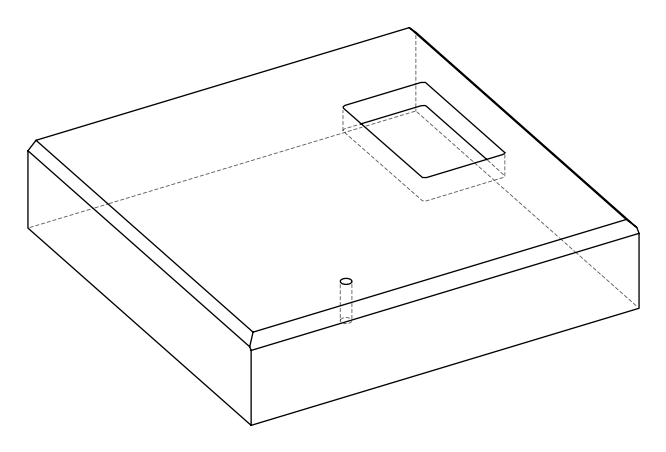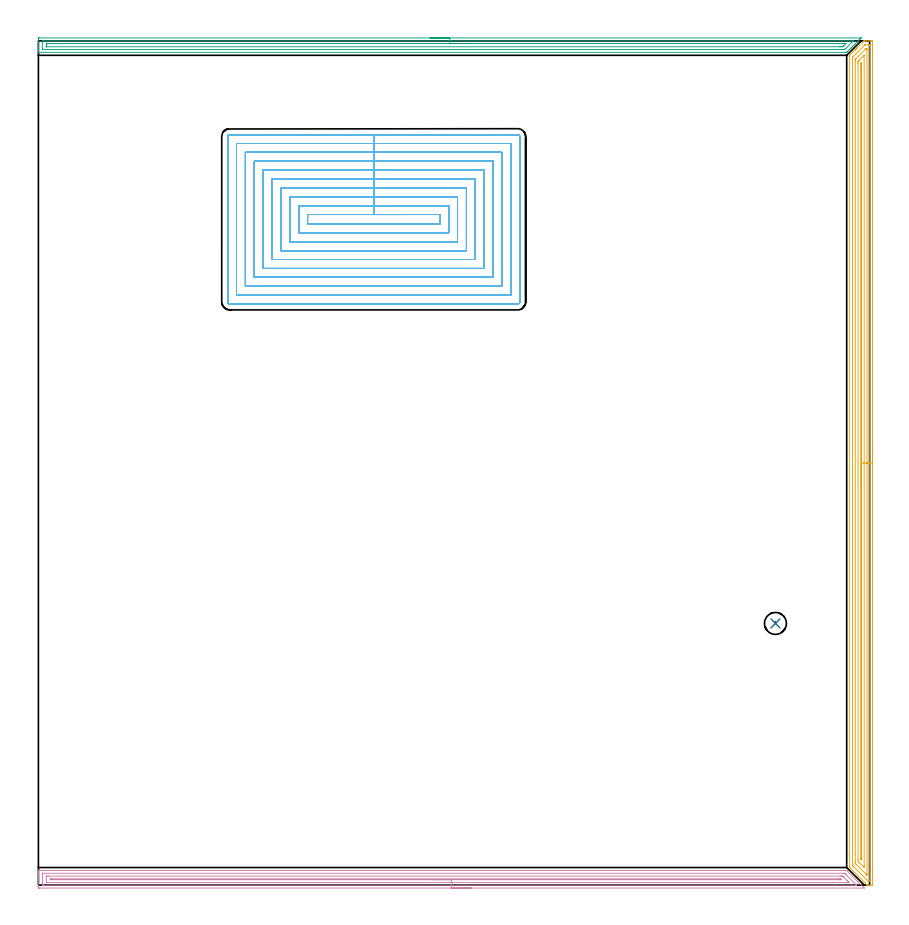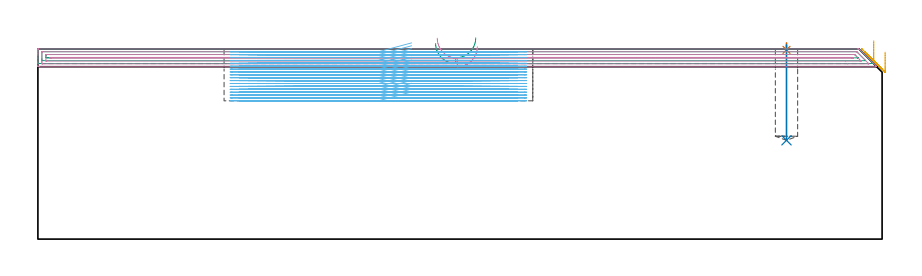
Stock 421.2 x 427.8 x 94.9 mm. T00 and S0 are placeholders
(PLAN: 6 operations, 3 tool changes, 153.6 min)
(1 SPOT_DRILL | STEP1POCKET | NXT0321_9005460120000 | 0.03 min | 0 mm3)
(2 DRILL_BLIND_HOLE_INTO_CENTER | STEP1POCKET | NXT0301_082 | 0.19 min | 4261 mm3)
(3 AREA_MILL | FG_CHAMFER_SURFACE | UGT0205_001 | 10.12 min | 11202 mm3)
(4 AREA_MILL_1 | FG_CHAMFER_SURFACE_1 | UGT0205_001 | 13.42 min | 16677 mm3)
(5 AREA_MILL_2 | FG_CHAMFER_SURFACE_2 | UGT0205_001 | 17.05 min | 28231 mm3)
(6 MILL_RECTANGULAR_POCKET | POCKET_RECTANGULAR_STRAIGHT | NXT0201_008 | Follow Part, ap 1.5, ae 75% | 112.77 min | 365933 mm3)
(TOOL NXT0321_9005460120000 | NC Spot Drill, 142deg, 12mm, Carbide, Uncoated | D12 PA142 FL30 Z2)
(TOOL NXT0301_082 | Carbide Drill 11.1mm [860.1-1110-033A1-MM 2214] | D11.1 PA140 FL55 Z2)
(TOOL UGT0205_001 | Chamfer Mill 20 x 3 x 45 deg. | D20 FL50 Z2)
(TOOL NXT0201_008 | ENDMILL 6mm [2P460-0600-NA 1630] | D6 FL26 Z6)
(OP 1 SPOT_DRILL)
G17 G21 G94 G90
T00 M6
G54
G17 G0 G90 X373.5 Y132.6 S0 M3
G43 Z104.9 H0
G94 G81 G98 Z94.422 F250. R97.9
G80
M5
M2
(OP 2 DRILL_BLIND_HOLE_INTO_CENTER)
G17 G21 G94 G90
T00 M6
G54
G17 G0 G90 X373.5 Y132.6 S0 M3
G43 Z104.9 H1
G94 G81 G98 Z49.3 F250. R96.9
G80
M5
M2
(OP 3 AREA_MILL)
G17 G21 G94 G90
T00 M6
G54
G17 G0 G90 X198.45 Y429.3 S1061 M3
G43 Z104.9 H0
Z97.6
G94 G1 X198.488 Z96.728 F250.
X198.602 Z95.864
X198.791 Z95.012
X199.053 Z94.18
X199.387 Z93.374
X199.79 Z92.6
X200.258 Z91.864
X200.79 Z91.172
X201.379 Z90.529
X202.022 Z89.94
X202.714 Z89.408
X203.45 Z88.94
X204.224 Z88.537
X205.03 Z88.203
X205.862 Z87.941
X206.714 Z87.752
X207.578 Z87.638
X208.45 Z87.6
X416.639
X416.871 Y429.295 Z87.604
X416.881 Y429.293 Z87.605
X416.871 Y429.27 Z87.629
X416.823 Y429.222 Z87.677
X416.601 Y429.001 Z87.899
X416.36 Y428.758 Z88.138
X415.73 Y428.13 Z88.77
X415.679 Y428.078 Z88.821
X415.472 Y427.87 Z89.026
X414.86 Y427.26 Z89.64
X414.785 Y427.184 Z89.715
X414.584 Y426.982 Z89.914
X413.989 Y426.389 Z90.511
X413.891 Y426.29 Z90.608
X413.696 Y426.094 Z90.802
X413.119 Y425.519 Z91.381
X412.997 Y425.396 Z91.502
X412.808 Y425.206 Z91.69
X412.248 Y424.648 Z92.252
X411.92 Y424.318 Z92.578
X411.377 Y423.777 Z93.123
X411.032 Y423.43 Z93.466
X410.507 Y422.907 Z93.993
X410.144 Y422.542 Z94.354
X410.018 Y422.417 Z94.482
X409.733 Y422.133 Z94.766
X409.64 Y422.042 Z94.857
X409.6 Y422.007 Z94.893
X409.124 Y422. Z94.9
X0.178
X0.01 Y422.003 Z94.888
X0.007 Y422.037 Z94.854
X0. Y422.433 Z94.467
Y422.722 Z94.178
Y423.43 Z93.465
Y424.672 Z92.225
Y426.094 Z90.802
Y426.715 Z90.181
Y428.491 Z88.406
X0.002 Y428.758 Z88.139
X0.008 Y429.292 Z87.606
X0.085 Y429.294 Z87.603
X0.625 Y429.3 Z87.6
X208.45
Y427.886 Z89.014
X412.699 Y427.885 Z89.015
X413.008 Y427.87 Z89.03
X412.858 Y427.712 Z89.188
X412.699 Y427.549 Z89.351
X412.415 Y427.264 Z89.636
X409.124 Y423.973 Z92.927
X408.849 Y423.703 Z93.197
X408.568 Y423.43 Z93.47
X408.245 Y423.415 Z93.485
X408.23 Y423.414 Z93.486
X2.413 Y423.415 Z93.485
X2.01 Y423.43 Z93.47
X2.001 Y423.839 Z93.061
X2. Y426.982 Z89.918
X2.001 Y427.391 Z89.509
X2.01 Y427.87 Z89.03
X2.397 Y427.885 Z89.015
X2.413 Y427.886 Z89.014
X208.45
Y426.472 Z90.428
X408.898 Y426.471 Z90.429
X409.124 Y426.47 Z90.43
X409.14 Y426.468 Z90.432
X409.15 Y426.466 Z90.434
X409.147 Y426.455 Z90.445
X409.139 Y426.441 Z90.459
X409.124 Y426.423 Z90.477
X408.068 Y425.367 Z91.533
X407.905 Y425.206 Z91.694
X407.617 Y424.927 Z91.973
X407.521 Y424.835 Z92.065
X407.336 Y424.833 Z92.067
X406.821 Y424.83 Z92.07
X406.442 Y424.829 Z92.071
X405.928 Y424.828 Z92.072
X4.201 Y424.829 Z92.071
X4.074 Y424.831 Z92.069
X4.029 Y424.833 Z92.067
X4.011 Y424.835 Z92.065
X4.008 Y424.874 Z92.026
X4.004 Y425.007 Z91.893
X4.001 Y425.206 Z91.694
X4. Y425.405 Z91.495
X4.003 Y426.094 Z90.806
X4.006 Y426.287 Z90.613
X4.02 Y426.464 Z90.436
X4.201 Y426.467 Z90.433
X4.716 Y426.47 Z90.43
X5.095 Y426.471 Z90.429
X5.608 Y426.472 Z90.428
X208.45
X209.322 Z90.467
X210.186 Z90.58
X211.038 Z90.769
X211.87 Z91.032
X212.676 Z91.365
X213.45 Z91.768
X214.186 Z92.237
X214.878 Z92.768
X215.521 Z93.357
X216.11 Z94.001
X216.642 Z94.693
X217.11 Z95.428
X217.513 Z96.202
X217.847 Z97.008
X218.109 Z97.84
X218.298 Z98.692
X218.412 Z99.557
X218.45 Z100.428
G0 Z104.9
M5
M2
(OP 4 AREA_MILL_1)
G17 G21 G94 G90
T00 M6
G54
G17 G0 G90 X219.25 Y-1.5 S1061 M3
G43 Z104.9 H0
Z96.
G94 G1 X219.212 Z95.128 F250.
X219.098 Z94.264
X218.909 Z93.412
X218.647 Z92.58
X218.313 Z91.774
X217.91 Z91.
X217.442 Z90.264
X216.911 Z89.572
X216.321 Z88.929
X215.678 Z88.34
X214.986 Z87.808
X214.25 Z87.34
X213.476 Z86.937
X212.67 Z86.603
X211.838 Z86.341
X210.987 Z86.152
X210.122 Z86.038
X209.25 Z86.
X0.62
X0.144 Y-1.495 Z86.003
X0.009 Y-1.492 Z86.006
X0. Y-1.024 Z86.473
Y4.275 Z91.769
Y4.815 Z92.312
Y5.158 Z92.654
Y5.699 Z93.195
Y6.041 Z93.536
Y6.726 Z94.226
Y7.031 Z94.531
X0.008 Y7.387 Z94.878
X0.01 Y7.405 Z94.895
X0.168 Y7.4 Z94.9
X408.945
X409.603 Y7.396 Z94.888
X409.631 Y7.37 Z94.868
X409.635 Y7.366 Z94.865
X418.026 Y-1.024 Z86.472
X418.495 Y-1.494 Z86.005
X418.498 Y-1.499 Z86.
X209.25 Y-1.5
Y-0.086 Z87.414
X2.407 Y-0.085 Z87.415
X2.35
X2.022 Y-0.079 Z87.421
X2.01 Y0.027 Z87.527
X2.003 Y0.258 Z87.758
X2.001 Y0.742 Z88.242
X2. Y1.144 Z88.644
X2.001 Y5.559 Z93.059
X2.009 Y5.962 Z93.462
X2.011 Y5.98 Z93.48
X2.016 Y5.982 Z93.482
X2.041 Y5.984 Z93.484
X2.093 Y5.985 Z93.485
X2.198 Y5.986 Z93.486
X408.108 Y5.985 Z93.485
X408.526 Y5.98 Z93.48
X408.548 Y5.979 Z93.479
X408.583 Y5.956 Z93.456
X408.668 Y5.877 Z93.377
X408.792 Y5.756 Z93.256
X408.945 Y5.605 Z93.105
X409.393 Y5.158 Z92.658
X414.306 Y0.243 Z87.743
X414.52 Y0.023 Z87.523
X414.613 Y-0.075 Z87.425
X414.306 Y-0.084 Z87.416
X414.249 Y-0.085 Z87.415
X403.843 Y-0.086 Z87.414
X209.25
Y1.328 Z88.828
X4.494 Y1.329 Z88.829
X4.194 Y1.33 Z88.83
X4.094 Y1.332 Z88.832
X4.023 Y1.335 Z88.835
X4.01 Y1.434 Z88.934
X4.005 Y1.625 Z89.125
X4.001 Y1.816 Z89.316
Y4.275 Z91.775
X4.003 Y4.464 Z91.964
X4.01 Y4.53 Z92.03
X4.015 Y4.565 Z92.065
X4.045 Y4.566 Z92.066
X4.194 Y4.569 Z92.069
X4.788 Y4.571 Z92.071
X5.088
X406.265
X406.859
X407.158 Y4.568 Z92.068
X407.458 Y4.564 Z92.064
X407.531 Y4.558 Z92.058
X407.572 Y4.521 Z92.021
X407.658 Y4.439 Z91.939
X407.825 Y4.275 Z91.775
X408.052 Y4.049 Z91.549
X409.839 Y2.262 Z89.762
X410.473 Y1.625 Z89.125
X410.732 Y1.36 Z88.86
X410.746 Y1.335 Z88.835
X410.732 Y1.334 Z88.834
X410.138 Y1.329 Z88.829
X402.996 Y1.328 Z88.828
X209.25
Y2.743 Z90.243
X6.637
X6.218 Y2.746 Z90.246
X6.018 Y2.75 Z90.25
X6.01 Y2.95 Z90.45
X6.018 Y3.15 Z90.65
X6.22 Y3.156 Z90.656
X6.455 Y3.157 Z90.657
X6.874
X405.845
X406.265 Y3.154 Z90.654
X406.469 Y3.15 Z90.65
X406.693 Y2.946 Z90.446
X406.876 Y2.749 Z90.249
X406.684 Y2.746 Z90.246
X406.265 Y2.743 Z90.243
X406.028
X209.25
X208.379 Z90.281
X207.514 Z90.395
X206.662 Z90.583
X205.83 Z90.846
X205.024 Z91.18
X204.25 Z91.582
X203.514 Z92.051
X202.822 Z92.582
X202.179 Z93.172
X201.59 Z93.815
X201.059 Z94.507
X200.59 Z95.243
X200.187 Z96.016
X199.853 Z96.822
X199.591 Z97.654
X199.402 Z98.506
X199.288 Z99.371
X199.25 Z100.243
G0 Z104.9
M5
M2
(OP 5 AREA_MILL_2)
G17 G21 G94 G90
T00 M6
G54
G17 G0 G90 X422.7 Y223.9 S1061 M3
G43 Z104.9 H0
Z93.3
G94 G1 Y223.862 Z92.429 F250.
Y223.748 Z91.564
Y223.559 Z90.712
Y223.297 Z89.88
Y222.963 Z89.074
Y222.56 Z88.3
Y222.092 Z87.564
Y221.56 Z86.872
Y220.971 Z86.229
Y220.328 Z85.64
Y219.636 Z85.109
Y218.9 Z84.64
Y218.126 Z84.237
Y217.32 Z83.903
Y216.488 Z83.641
Y215.636 Z83.452
Y214.772 Z83.338
Y213.9 Z83.3
Y0.63
X422.698 Y0.431 Z83.302
X422.691 Y0.003 Z83.305
X422.568 Y0. Z83.429
X421.322 Z84.673
X420.598 Z85.402
X420.357 Z85.642
X420. Y0.005 Z86.
X419.995 Y0.007 Z86.004
X419.817 Y0.183 Z86.183
X411.321 Y8.678 Z94.677
X411.129 Y8.876 Z94.867
X411.104 Y8.905 Z94.889
X411.1 Y9.125 Z94.9
Y420.016
X411.107 Y420.5 Z94.893
X411.136 Y420.536 Z94.864
X411.593 Y420.995 Z94.403
X411.832 Y421.232 Z94.168
X412.478 Y421.879 Z93.519
X412.688 Y422.088 Z93.312
X413.362 Y422.764 Z92.634
X413.425 Y422.825 Z92.574
X413.596 Y422.997 Z92.403
X413.657 Y423.059 Z92.34
X413.716 Y423.117 Z92.283
X413.894 Y423.295 Z92.105
X413.952 Y423.353 Z92.045
X414.008 Y423.408 Z91.991
X414.193 Y423.593 Z91.806
X414.247 Y423.648 Z91.75
X414.3 Y423.7 Z91.699
X414.491 Y423.891 Z91.508
X414.541 Y423.943 Z91.455
X414.591 Y423.992 Z91.408
X414.789 Y424.189 Z91.21
X414.836 Y424.238 Z91.161
X414.883 Y424.283 Z91.116
X415.087 Y424.487 Z90.912
X415.131 Y424.532 Z90.866
X418.067 Y427.468 Z87.932
X418.227 Y427.628 Z87.77
X418.369 Y427.766 Z87.629
X418.405 Y427.795 Z87.591
X418.448 Y427.798 Z87.55
X418.473 Y427.8 Z87.525
X419.553 Z86.441
X420.8 Z85.197
X421.322 Z84.672
X421.945 Z84.05
X422.207 Y427.797 Z83.789
X422.691 Y427.791 Z83.305
X422.694 Y427.662 Z83.303
X422.698 Y427.17 Z83.302
X422.7 Y426.671 Z83.3
Y213.9
X421.286 Z84.714
X421.285 Y2.097 Z84.715
X421.284 Y2.044 Z84.716
X421.282 Y2.018 Z84.718
X421.28 Y2.012 Z84.72
X421.265 Y2.01 Z84.735
X420.844 Y2.007 Z85.156
X420.438 Y2.022 Z85.562
X420.034 Y2.419 Z85.966
X419.553 Y2.897 Z86.447
X419.137 Y3.313 Z86.863
X412.878 Y9.572 Z93.122
X412.715 Y9.74 Z93.285
X412.585 Y9.876 Z93.415
X412.521 Y9.952 Z93.479
X412.514 Y10.466 Z93.486
X412.515 Y419.122 Z93.485
X412.519 Y419.336 Z93.481
X412.521 Y419.439 Z93.479
X412.576 Y419.514 Z93.424
X412.773 Y419.717 Z93.227
X413.066 Y420.016 Z92.934
X418.551 Y425.501 Z87.449
X418.669 Y425.617 Z87.331
X418.802 Y425.744 Z87.198
X418.849 Y425.787 Z87.151
X418.904 Y425.79 Z87.096
X419.142 Y425.798 Z86.858
X420.438 Y425.799 Z85.562
X420.911 Y425.797 Z85.089
X421.161 Y425.79 Z84.839
X421.279 Y425.783 Z84.721
X421.285 Y425.419 Z84.715
Y425.381
X421.286 Y213.9 Z84.714
X419.871 Z86.129
Y5.995
X419.87 Y5.675 Z86.13
X419.866 Y5.101 Z86.134
X419.865 Y5.055 Z86.135
X419.857 Y5.054 Z86.143
X419.802 Y5.101 Z86.198
X419.553 Y5.347 Z86.447
X414.247 Y10.653 Z91.753
X414.072 Y10.83 Z91.928
X413.986 Y10.921 Z92.014
X413.945 Y10.966 Z92.055
X413.936 Y11.04 Z92.064
X413.932 Y11.361 Z92.068
X413.93 Y11.681 Z92.07
X413.929 Y15.739 Z92.071
Y417.655
X413.931 Y418.228 Z92.069
X413.934 Y418.388 Z92.066
X413.935 Y418.424 Z92.065
X413.954 Y418.447 Z92.046
X413.99 Y418.487 Z92.01
X414.247 Y418.747 Z91.753
X414.433 Y418.934 Z91.567
X419.094 Y423.593 Z86.906
X419.25 Y423.742 Z86.75
X419.293 Y423.782 Z86.707
X419.357 Y423.792 Z86.643
X419.553 Y423.793 Z86.447
X419.758 Y423.79 Z86.242
X419.865 Y423.777 Z86.135
X419.868 Y423.7 Z86.132
X419.869 Y423.593 Z86.131
X419.871 Y423.272 Z86.129
Y213.9
X418.457 Z87.543
Y9.787
X418.455 Y9.572 Z87.545
X418.45 Y8.899 Z87.55
X415.989 Y11.361 Z90.011
X415.35 Y12.034 Z90.65
X415.343 Y13.149 Z90.657
Y416.439
X415.345 Y417.118 Z90.655
X415.348 Y417.333 Z90.652
X415.349 Y417.372 Z90.651
X415.369 Y417.409 Z90.631
X415.432 Y417.477 Z90.568
X415.529 Y417.578 Z90.471
X415.651 Y417.702 Z90.349
X416.016 Y418.067 Z89.984
X418.319 Y420.37 Z87.681
X418.359 Y420.41 Z87.641
X418.404 Y420.453 Z87.596
X418.444 Y420.487 Z87.556
X418.45 Y420.489 Z87.55
X418.452 Y420.485 Z87.548
X418.454 Y420.451 Z87.546
X418.457 Y420.23 Z87.543
Y213.9
X417.043 Z88.957
Y13.149
X417.042 Y13.006 Z88.958
X417.039 Y12.86 Z88.961
X417.036 Y12.781 Z88.964
X416.986 Y12.824 Z89.014
X416.9 Y12.907 Z89.1
X416.781 Y13.031 Z89.219
X416.764 Y13.066 Z89.236
X416.761 Y13.101 Z89.239
X416.759 Y13.149 Z89.241
X416.757 Y13.293 Z89.243
Y415.69
X416.759 Y416.064 Z89.241
X416.762 Y416.252 Z89.238
X416.764 Y416.341 Z89.236
X416.841 Y416.439 Z89.159
X416.869 Y416.47 Z89.131
X416.9 Y416.502 Z89.1
X416.931 Y416.532 Z89.069
X416.993 Y416.59 Z89.007
X417.033 Y416.625 Z88.967
X417.038 Y416.626 Z88.962
X417.04 Y416.624 Z88.96
X417.042 Y416.584 Z88.958
X417.043 Y416.439 Z88.957
Y416.295
Y213.9
Y213.028 Z88.995
Y212.164 Z89.109
Y211.312 Z89.298
Y210.48 Z89.56
Y209.674 Z89.894
Y208.9 Z90.297
Y208.164 Z90.765
Y207.472 Z91.297
Y206.829 Z91.886
Y206.24 Z92.529
Y205.708 Z93.221
Y205.24 Z93.957
Y204.837 Z94.731
Y204.503 Z95.537
Y204.241 Z96.369
Y204.052 Z97.22
Y203.938 Z98.085
Y203.9 Z98.957
G0 Z104.9
M5
M2
(OP 6 MILL_RECTANGULAR_POCKET)
G17 G21 G94 G90
T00 M6
G54
G17 G0 G90 X186.466 Y339.8 S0 M3
G43 Z104.9 H1
Z97.9
G94 G1 X169.9 Z93.461 F250.
X136.4 F500.
Y335.
X203.4
Y339.8
X169.9
Y344.3
X131.9
Y330.5
X207.9
Y344.3
X169.9
Y348.8
X127.4
Y326.
X212.4
Y348.8
X169.9
Y353.3
X122.9
Y321.5
X216.9
Y353.3
X169.9
Y357.8
X118.4
Y317.
X221.4
Y357.8
X169.9
Y362.3
X113.9
Y312.5
X225.9
Y362.3
X169.9
Y366.8
X109.4
Y308.
X230.4
Y366.8
X169.9
Y371.3
X104.9
Y303.5
X234.9
Y371.3
X169.9
Y375.8
X100.4
Y299.
X239.4
Y375.8
X169.9
Y380.3
X96.8
G3 X95.9 Y379.4 R0.9
G1 Y295.4
G3 X96.8 Y294.5 R0.9
G1 X243.
G3 X243.9 Y295.4 R0.9
G1 Y379.4
G3 X243. Y380.3 R0.9
G1 X169.9
X168.9
G0 X186.466 Y339.8 Z96.461
G1 X169.9 Z92.022 F250.
X136.4 F500.
Y335.
X203.4
Y339.8
X169.9
Y344.3
X131.9
Y330.5
X207.9
Y344.3
X169.9
Y348.8
X127.4
Y326.
X212.4
Y348.8
X169.9
Y353.3
X122.9
Y321.5
X216.9
Y353.3
X169.9
Y357.8
X118.4
Y317.
X221.4
Y357.8
X169.9
Y362.3
X113.9
Y312.5
X225.9
Y362.3
X169.9
Y366.8
X109.4
Y308.
X230.4
Y366.8
X169.9
Y371.3
X104.9
Y303.5
X234.9
Y371.3
X169.9
Y375.8
X100.4
Y299.
X239.4
Y375.8
X169.9
Y380.3
X96.8
G3 X95.9 Y379.4 R0.9
G1 Y295.4
G3 X96.8 Y294.5 R0.9
G1 X243.
G3 X243.9 Y295.4 R0.9
G1 Y379.4
G3 X243. Y380.3 R0.9
G1 X169.9
X168.9
G0 X186.466 Y339.8 Z95.022
G1 X169.9 Z90.583 F250.
X136.4 F500.
Y335.
X203.4
Y339.8
X169.9
Y344.3
X131.9
Y330.5
X207.9
Y344.3
X169.9
Y348.8
X127.4
Y326.
X212.4
Y348.8
X169.9
Y353.3
X122.9
Y321.5
X216.9
Y353.3
X169.9
Y357.8
X118.4
Y317.
X221.4
Y357.8
X169.9
Y362.3
X113.9
Y312.5
X225.9
Y362.3
X169.9
Y366.8
X109.4
Y308.
X230.4
Y366.8
X169.9
Y371.3
X104.9
Y303.5
X234.9
Y371.3
X169.9
Y375.8
X100.4
Y299.
X239.4
Y375.8
X169.9
Y380.3
X96.8
G3 X95.9 Y379.4 R0.9
G1 Y295.4
G3 X96.8 Y294.5 R0.9
G1 X243.
G3 X243.9 Y295.4 R0.9
G1 Y379.4
G3 X243. Y380.3 R0.9
G1 X169.9
X168.9
G0 X186.466 Y339.8 Z93.583
G1 X169.9 Z89.144 F250.
X136.4 F500.
Y335.
X203.4
Y339.8
X169.9
Y344.3
X131.9
Y330.5
X207.9
Y344.3
X169.9
Y348.8
X127.4
Y326.
X212.4
Y348.8
X169.9
Y353.3
X122.9
Y321.5
X216.9
Y353.3
X169.9
Y357.8
X118.4
Y317.
X221.4
Y357.8
X169.9
Y362.3
X113.9
Y312.5
X225.9
Y362.3
X169.9
Y366.8
X109.4
Y308.
X230.4
Y366.8
X169.9
Y371.3
X104.9
Y303.5
X234.9
Y371.3
X169.9
Y375.8
X100.4
Y299.
X239.4
Y375.8
X169.9
Y380.3
X96.8
G3 X95.9 Y379.4 R0.9
G1 Y295.4
G3 X96.8 Y294.5 R0.9
G1 X243.
G3 X243.9 Y295.4 R0.9
G1 Y379.4
G3 X243. Y380.3 R0.9
G1 X169.9
X168.9
G0 X186.466 Y339.8 Z92.144
G1 X169.9 Z87.705 F250.
X136.4 F500.
Y335.
X203.4
Y339.8
X169.9
Y344.3
X131.9
Y330.5
X207.9
Y344.3
X169.9
Y348.8
X127.4
Y326.
X212.4
Y348.8
X169.9
Y353.3
X122.9
Y321.5
X216.9
Y353.3
X169.9
Y357.8
X118.4
Y317.
X221.4
Y357.8
X169.9
Y362.3
X113.9
Y312.5
X225.9
Y362.3
X169.9
Y366.8
X109.4
Y308.
X230.4
Y366.8
X169.9
Y371.3
X104.9
Y303.5
X234.9
Y371.3
X169.9
Y375.8
X100.4
Y299.
X239.4
Y375.8
X169.9
Y380.3
X96.8
G3 X95.9 Y379.4 R0.9
G1 Y295.4
G3 X96.8 Y294.5 R0.9
G1 X243.
G3 X243.9 Y295.4 R0.9
G1 Y379.4
G3 X243. Y380.3 R0.9
G1 X169.9
X168.9
G0 X186.466 Y339.8 Z90.705
G1 X169.9 Z86.267 F250.
X136.4 F500.
Y335.
X203.4
Y339.8
X169.9
Y344.3
X131.9
Y330.5
X207.9
Y344.3
X169.9
Y348.8
X127.4
Y326.
X212.4
Y348.8
X169.9
Y353.3
X122.9
Y321.5
X216.9
Y353.3
X169.9
Y357.8
X118.4
Y317.
X221.4
Y357.8
X169.9
Y362.3
X113.9
Y312.5
X225.9
Y362.3
X169.9
Y366.8
X109.4
Y308.
X230.4
Y366.8
X169.9
Y371.3
X104.9
Y303.5
X234.9
Y371.3
X169.9
Y375.8
X100.4
Y299.
X239.4
Y375.8
X169.9
Y380.3
X96.8
G3 X95.9 Y379.4 R0.9
G1 Y295.4
G3 X96.8 Y294.5 R0.9
G1 X243.
G3 X243.9 Y295.4 R0.9
G1 Y379.4
G3 X243. Y380.3 R0.9
G1 X169.9
X168.9
G0 X186.466 Y339.8 Z89.267
G1 X169.9 Z84.828 F250.
X136.4 F500.
Y335.
X203.4
Y339.8
X169.9
Y344.3
X131.9
Y330.5
X207.9
Y344.3
X169.9
Y348.8
X127.4
Y326.
X212.4
Y348.8
X169.9
Y353.3
X122.9
Y321.5
X216.9
Y353.3
X169.9
Y357.8
X118.4
Y317.
X221.4
Y357.8
X169.9
Y362.3
X113.9
Y312.5
X225.9
Y362.3
X169.9
Y366.8
X109.4
Y308.
X230.4
Y366.8
X169.9
Y371.3
X104.9
Y303.5
X234.9
Y371.3
X169.9
Y375.8
X100.4
Y299.
X239.4
Y375.8
X169.9
Y380.3
X96.8
G3 X95.9 Y379.4 R0.9
G1 Y295.4
G3 X96.8 Y294.5 R0.9
G1 X243.
G3 X243.9 Y295.4 R0.9
G1 Y379.4
G3 X243. Y380.3 R0.9
G1 X169.9
X168.9
G0 X186.466 Y339.8 Z87.828
G1 X169.9 Z83.389 F250.
X136.4 F500.
Y335.
X203.4
Y339.8
X169.9
Y344.3
X131.9
Y330.5
X207.9
Y344.3
X169.9
Y348.8
X127.4
Y326.
X212.4
Y348.8
X169.9
Y353.3
X122.9
Y321.5
X216.9
Y353.3
X169.9
Y357.8
X118.4
Y317.
X221.4
Y357.8
X169.9
Y362.3
X113.9
Y312.5
X225.9
Y362.3
X169.9
Y366.8
X109.4
Y308.
X230.4
Y366.8
X169.9
Y371.3
X104.9
Y303.5
X234.9
Y371.3
X169.9
Y375.8
X100.4
Y299.
X239.4
Y375.8
X169.9
Y380.3
X96.8
G3 X95.9 Y379.4 R0.9
G1 Y295.4
G3 X96.8 Y294.5 R0.9
G1 X243.
G3 X243.9 Y295.4 R0.9
G1 Y379.4
G3 X243. Y380.3 R0.9
G1 X169.9
X168.9
G0 X186.466 Y339.8 Z86.389
G1 X169.9 Z81.95 F250.
X136.4 F500.
Y335.
X203.4
Y339.8
X169.9
Y344.3
X131.9
Y330.5
X207.9
Y344.3
X169.9
Y348.8
X127.4
Y326.
X212.4
Y348.8
X169.9
Y353.3
X122.9
Y321.5
X216.9
Y353.3
X169.9
Y357.8
X118.4
Y317.
X221.4
Y357.8
X169.9
Y362.3
X113.9
Y312.5
X225.9
Y362.3
X169.9
Y366.8
X109.4
Y308.
X230.4
Y366.8
X169.9
Y371.3
X104.9
Y303.5
X234.9
Y371.3
X169.9
Y375.8
X100.4
Y299.
X239.4
Y375.8
X169.9
Y380.3
X96.8
G3 X95.9 Y379.4 R0.9
G1 Y295.4
G3 X96.8 Y294.5 R0.9
G1 X243.
G3 X243.9 Y295.4 R0.9
G1 Y379.4
G3 X243. Y380.3 R0.9
G1 X169.9
X168.9
G0 X186.466 Y339.8 Z84.95
G1 X169.9 Z80.511 F250.
X136.4 F500.
Y335.
X203.4
Y339.8
X169.9
Y344.3
X131.9
Y330.5
X207.9
Y344.3
X169.9
Y348.8
X127.4
Y326.
X212.4
Y348.8
X169.9
Y353.3
X122.9
Y321.5
X216.9
Y353.3
X169.9
Y357.8
X118.4
Y317.
X221.4
Y357.8
X169.9
Y362.3
X113.9
Y312.5
X225.9
Y362.3
X169.9
Y366.8
X109.4
Y308.
X230.4
Y366.8
X169.9
Y371.3
X104.9
Y303.5
X234.9
Y371.3
X169.9
Y375.8
X100.4
Y299.
X239.4
Y375.8
X169.9
Y380.3
X96.8
G3 X95.9 Y379.4 R0.9
G1 Y295.4
G3 X96.8 Y294.5 R0.9
G1 X243.
G3 X243.9 Y295.4 R0.9
G1 Y379.4
G3 X243. Y380.3 R0.9
G1 X169.9
X168.9
G0 X186.466 Y339.8 Z83.511
G1 X169.9 Z79.072 F250.
X136.4 F500.
Y335.
X203.4
Y339.8
X169.9
Y344.3
X131.9
Y330.5
X207.9
Y344.3
X169.9
Y348.8
X127.4
Y326.
X212.4
Y348.8
X169.9
Y353.3
X122.9
Y321.5
X216.9
Y353.3
X169.9
Y357.8
X118.4
Y317.
X221.4
Y357.8
X169.9
Y362.3
X113.9
Y312.5
X225.9
Y362.3
X169.9
Y366.8
X109.4
Y308.
X230.4
Y366.8
X169.9
Y371.3
X104.9
Y303.5
X234.9
Y371.3
X169.9
Y375.8
X100.4
Y299.
X239.4
Y375.8
X169.9
Y380.3
X96.8
G3 X95.9 Y379.4 R0.9
G1 Y295.4
G3 X96.8 Y294.5 R0.9
G1 X243.
G3 X243.9 Y295.4 R0.9
G1 Y379.4
G3 X243. Y380.3 R0.9
G1 X169.9
X168.9
G0 X186.466 Y339.8 Z82.072
G1 X169.9 Z77.633 F250.
X136.4 F500.
Y335.
X203.4
Y339.8
X169.9
Y344.3
X131.9
Y330.5
X207.9
Y344.3
X169.9
Y348.8
X127.4
Y326.
X212.4
Y348.8
X169.9
Y353.3
X122.9
Y321.5
X216.9
Y353.3
X169.9
Y357.8
X118.4
Y317.
X221.4
Y357.8
X169.9
Y362.3
X113.9
Y312.5
X225.9
Y362.3
X169.9
Y366.8
X109.4
Y308.
X230.4
Y366.8
X169.9
Y371.3
X104.9
Y303.5
X234.9
Y371.3
X169.9
Y375.8
X100.4
Y299.
X239.4
Y375.8
X169.9
Y380.3
X96.8
G3 X95.9 Y379.4 R0.9
G1 Y295.4
G3 X96.8 Y294.5 R0.9
G1 X243.
G3 X243.9 Y295.4 R0.9
G1 Y379.4
G3 X243. Y380.3 R0.9
G1 X169.9
X168.9
G0 X186.466 Y339.8 Z80.633
G1 X169.9 Z76.194 F250.
X136.4 F500.
Y335.
X203.4
Y339.8
X169.9
Y344.3
X131.9
Y330.5
X207.9
Y344.3
X169.9
Y348.8
X127.4
Y326.
X212.4
Y348.8
X169.9
Y353.3
X122.9
Y321.5
X216.9
Y353.3
X169.9
Y357.8
X118.4
Y317.
X221.4
Y357.8
X169.9
Y362.3
X113.9
Y312.5
X225.9
Y362.3
X169.9
Y366.8
X109.4
Y308.
X230.4
Y366.8
X169.9
Y371.3
X104.9
Y303.5
X234.9
Y371.3
X169.9
Y375.8
X100.4
Y299.
X239.4
Y375.8
X169.9
Y380.3
X96.8
G3 X95.9 Y379.4 R0.9
G1 Y295.4
G3 X96.8 Y294.5 R0.9
G1 X243.
G3 X243.9 Y295.4 R0.9
G1 Y379.4
G3 X243. Y380.3 R0.9
G1 X169.9
X168.9
G0 X186.466 Y339.8 Z79.194
G1 X169.9 Z74.756 F250.
X136.4 F500.
Y335.
X203.4
Y339.8
X169.9
Y344.3
X131.9
Y330.5
X207.9
Y344.3
X169.9
Y348.8
X127.4
Y326.
X212.4
Y348.8
X169.9
Y353.3
X122.9
Y321.5
X216.9
Y353.3
X169.9
Y357.8
X118.4
Y317.
X221.4
Y357.8
X169.9
Y362.3
X113.9
Y312.5
X225.9
Y362.3
X169.9
Y366.8
X109.4
Y308.
X230.4
Y366.8
X169.9
Y371.3
X104.9
Y303.5
X234.9
Y371.3
X169.9
Y375.8
X100.4
Y299.
X239.4
Y375.8
X169.9
Y380.3
X96.8
G3 X95.9 Y379.4 R0.9
G1 Y295.4
G3 X96.8 Y294.5 R0.9
G1 X243.
G3 X243.9 Y295.4 R0.9
G1 Y379.4
G3 X243. Y380.3 R0.9
G1 X169.9
X168.9
G0 X186.466 Y339.8 Z77.756
G1 X169.9 Z73.317 F250.
X136.4 F500.
Y335.
X203.4
Y339.8
X169.9
Y344.3
X131.9
Y330.5
X207.9
Y344.3
X169.9
Y348.8
X127.4
Y326.
X212.4
Y348.8
X169.9
Y353.3
X122.9
Y321.5
X216.9
Y353.3
X169.9
Y357.8
X118.4
Y317.
X221.4
Y357.8
X169.9
Y362.3
X113.9
Y312.5
X225.9
Y362.3
X169.9
Y366.8
X109.4
Y308.
X230.4
Y366.8
X169.9
Y371.3
X104.9
Y303.5
X234.9
Y371.3
X169.9
Y375.8
X100.4
Y299.
X239.4
Y375.8
X169.9
Y380.3
X96.8
G3 X95.9 Y379.4 R0.9
G1 Y295.4
G3 X96.8 Y294.5 R0.9
G1 X243.
G3 X243.9 Y295.4 R0.9
G1 Y379.4
G3 X243. Y380.3 R0.9
G1 X169.9
X168.9
G0 X186.466 Y339.8 Z76.317
G1 X169.9 Z71.878 F250.
X136.4 F500.
Y335.
X203.4
Y339.8
X169.9
Y344.3
X131.9
Y330.5
X207.9
Y344.3
X169.9
Y348.8
X127.4
Y326.
X212.4
Y348.8
X169.9
Y353.3
X122.9
Y321.5
X216.9
Y353.3
X169.9
Y357.8
X118.4
Y317.
X221.4
Y357.8
X169.9
Y362.3
X113.9
Y312.5
X225.9
Y362.3
X169.9
Y366.8
X109.4
Y308.
X230.4
Y366.8
X169.9
Y371.3
X104.9
Y303.5
X234.9
Y371.3
X169.9
Y375.8
X100.4
Y299.
X239.4
Y375.8
X169.9
Y380.3
X96.8
G3 X95.9 Y379.4 R0.9
G1 Y295.4
G3 X96.8 Y294.5 R0.9
G1 X243.
G3 X243.9 Y295.4 R0.9
G1 Y379.4
G3 X243. Y380.3 R0.9
G1 X169.9
X168.9
G0 X186.466 Y339.8 Z74.878
G1 X169.9 Z70.439 F250.
X136.4 F500.
Y335.
X203.4
Y339.8
X169.9
Y344.3
X131.9
Y330.5
X207.9
Y344.3
X169.9
Y348.8
X127.4
Y326.
X212.4
Y348.8
X169.9
Y353.3
X122.9
Y321.5
X216.9
Y353.3
X169.9
Y357.8
X118.4
Y317.
X221.4
Y357.8
X169.9
Y362.3
X113.9
Y312.5
X225.9
Y362.3
X169.9
Y366.8
X109.4
Y308.
X230.4
Y366.8
X169.9
Y371.3
X104.9
Y303.5
X234.9
Y371.3
X169.9
Y375.8
X100.4
Y299.
X239.4
Y375.8
X169.9
Y380.3
X96.8
G3 X95.9 Y379.4 R0.9
G1 Y295.4
G3 X96.8 Y294.5 R0.9
G1 X243.
G3 X243.9 Y295.4 R0.9
G1 Y379.4
G3 X243. Y380.3 R0.9
G1 X169.9
X168.9
G0 X186.466 Y339.8 Z73.439
G1 X169.9 Z69. F250.
X136.4 F500.
Y335.
X203.4
Y339.8
X169.9
Y344.3
X131.9
Y330.5
X207.9
Y344.3
X169.9
Y348.8
X127.4
Y326.
X212.4
Y348.8
X169.9
Y353.3
X122.9
Y321.5
X216.9
Y353.3
X169.9
Y357.8
X118.4
Y317.
X221.4
Y357.8
X169.9
Y362.3
X113.9
Y312.5
X225.9
Y362.3
X169.9
Y366.8
X109.4
Y308.
X230.4
Y366.8
X169.9
Y371.3
X104.9
Y303.5
X234.9
Y371.3
X169.9
Y375.8
X100.4
Y299.
X239.4
Y375.8
X169.9
Y380.3
X96.8
G3 X95.9 Y379.4 R0.9
G1 Y295.4
G3 X96.8 Y294.5 R0.9
G1 X243.
G3 X243.9 Y295.4 R0.9
G1 Y379.4
G3 X243. Y380.3 R0.9
G1 X169.9
X168.9
G0 Z104.9
M5
M2
